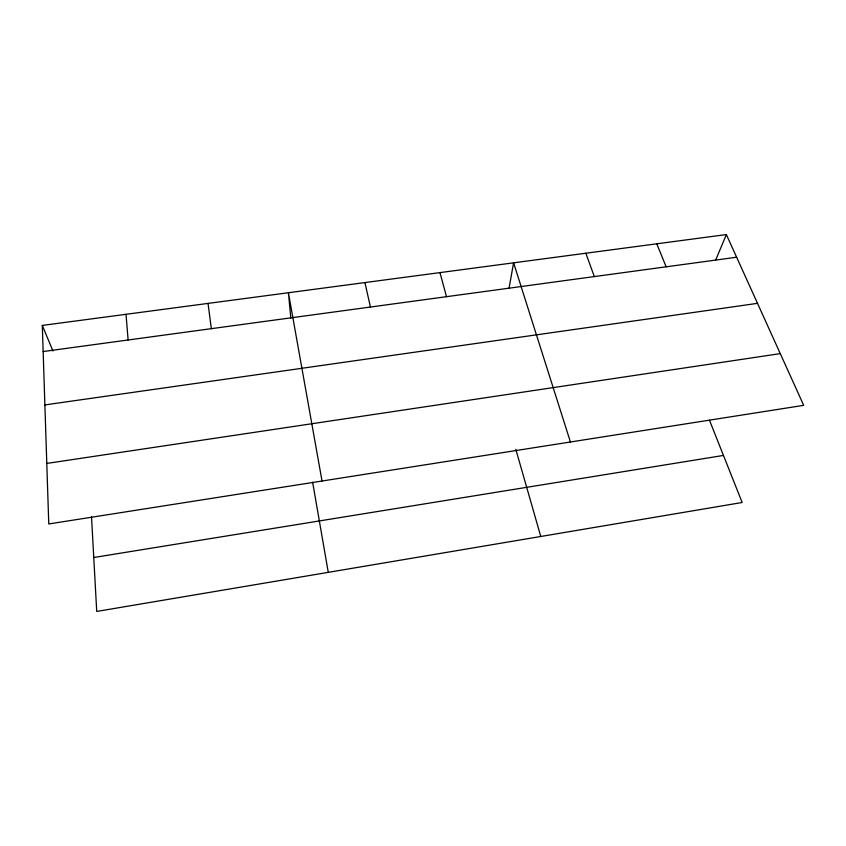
<?xml version="1.0" encoding="UTF-8"?>
<svg xmlns="http://www.w3.org/2000/svg" width="846" height="846" viewBox="0 0 846 846"><rect width="100%" height="100%" fill="white"/><g stroke="black" fill="none" stroke-linecap="round" stroke-linejoin="round"><path stroke-width="1.27" d="M508.996 288.528L513.596 262.82L570.416 441.993M715.674 260.092L726.365 234.564L42.3 325.424L48.761 523.96L803.7 405.34L726.365 234.564M93.758 557.514L723.457 455.434M46.784 463.428L780.276 353.617M44.891 404.927L757.508 303.344M43.146 351.545L736.633 257.226M42.3 325.424L52.949 351.016M656.76 243.807L666.14 266.807M709.477 420.24L742.164 502.492L96.719 611.436L91.516 516.747M585.844 253.229L594.315 276.579M515.817 449.353L540.774 536.48M439.962 272.602L446.498 296.682M364.922 282.575L370.432 307.035M322.04 481.025L288.423 292.727L290.823 318.202M312.65 482.305L328.269 572.351M208.042 303.407L211.331 328.671M126.012 314.3L128.116 339.986"/></g></svg>
